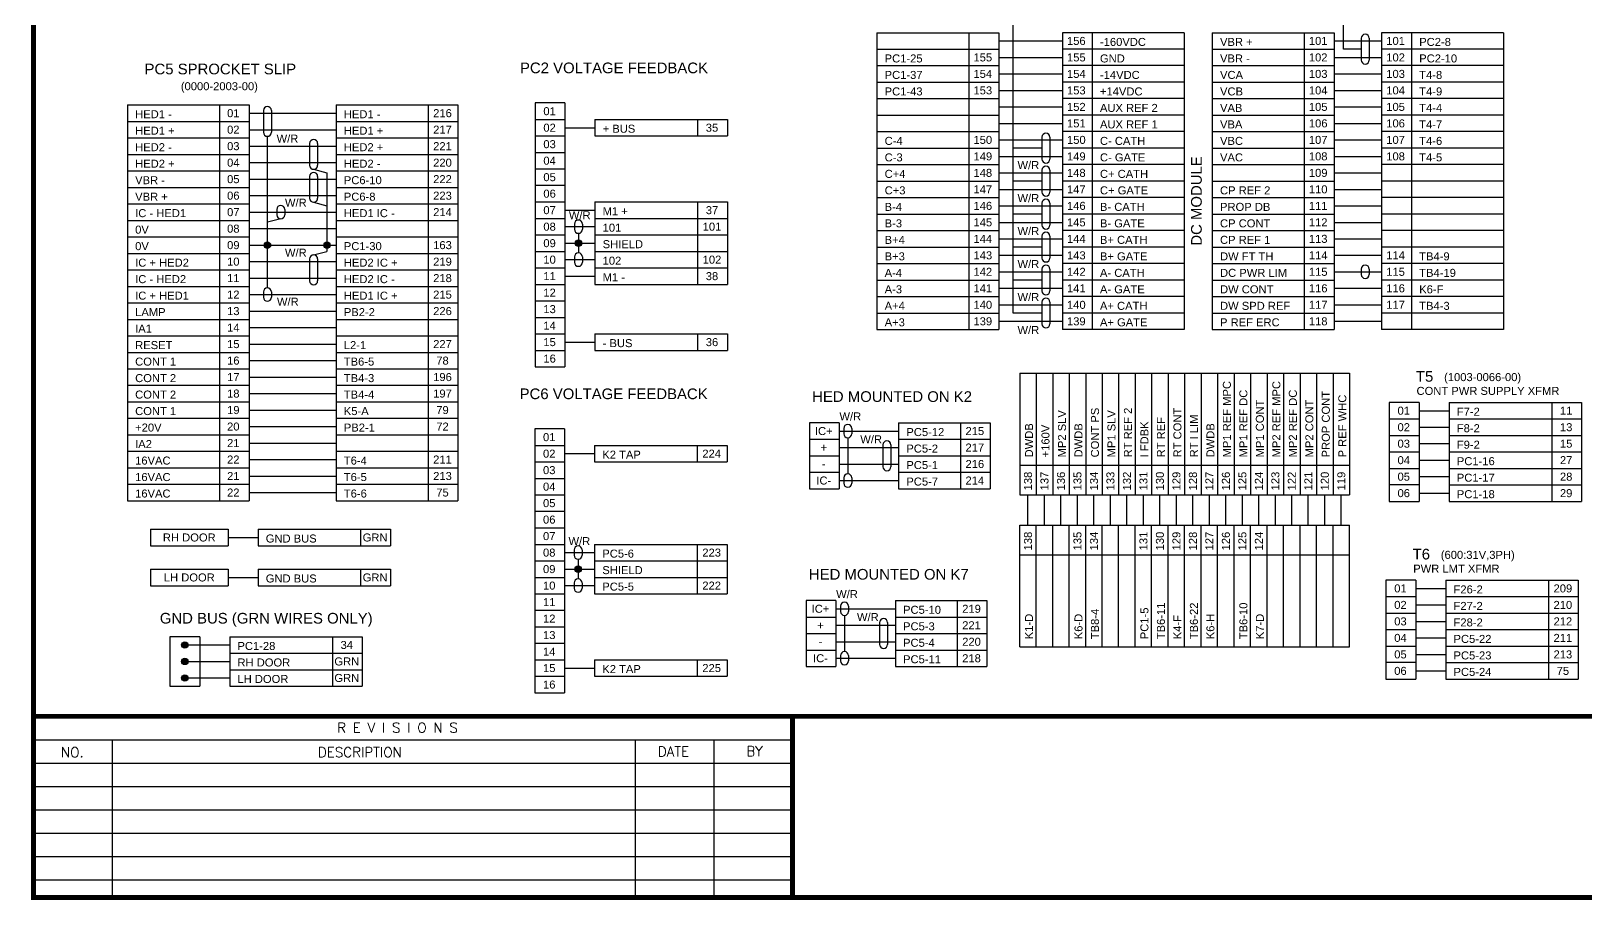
# Model space of a CAD drawing. Extents: x 1.1 to 17.8, y -2.6 to 7.8.
# Drawn here: x 1.11 to 10.22, y -2.63 to 2.46 of the extents above; entities that cross this region are included whole.
import ezdxf
from ezdxf.enums import TextEntityAlignment as Align

# ---------------------------------------------------------------- set-up
doc = ezdxf.new("R2010")
doc.units = 0
doc.header["$MEASUREMENT"] = 0
doc.layers.get('0').update_dxf_attribs({"linetype": 'CONTINUOUS'})
doc.layers.add('DRAWING', color=7, linetype='CONTINUOUS')
doc.styles.add('ROMAND', font='ROMAND.shx')
doc.styles.get("Standard").update_dxf_attribs({"font": 'ARIAL.TTF'})

# ---------------------------------------------------------------- blocks, each defined once
blk = doc.blocks.new('dot')
h = blk.add_hatch(color=256)
edge = h.paths.add_edge_path()
edge.add_arc((0, 0), 0.0249, 0, 360)
blk.add_circle((0, 0), 0.0249)

msp = doc.modelspace()

# ---------------------------------------------------------------- linework, layer by layer
at = {"color": 7}
for p, q in [((1.1246, -1.5564), (1.1246, -2.6168)), ((1.1246, -1.6933), (5.5699, -1.6933)), ((1.5856, -1.6933), (1.5856, -2.6168)), ((4.6478, -1.6933), (4.6478, -2.6168)), ((5.1088, -1.6933), (5.1088, -2.6168)), ((1.1246, -1.8302), (5.5699, -1.8302)), ((1.1246, -1.9671), (5.5699, -1.9671)), ((1.1246, -2.104), (5.5699, -2.104)), ((1.1246, -2.2409), (5.5699, -2.2409)), ((1.1246, -2.3778), (5.5699, -2.3778)), ((1.1246, -2.5147), (5.5699, -2.5147))]:
    msp.add_line(p, q, dxfattribs=at)
at = {"color": 7, "const_width": 0.0288}
msp.add_lwpolyline([(17.7569, -2.6168), (17.7569, 7.7784), (1.1246, 7.7784), (1.1246, -2.6168)], close=True, dxfattribs=at)
for points in [[(1.1246, -1.5564), (17.7569, -1.5564)], [(5.5699, -1.5564), (5.5699, -2.6168)]]:
    msp.add_lwpolyline(points, dxfattribs=at)
at = {"layer": 'DRAWING', "color": 7}
for p, q in [((8.7971, 2.3505), (8.7971, 2.6156)), ((6.8612, 0.8052), (6.8612, 2.5121)), ((6.0643, 2.4471), (6.0643, 0.7086)), ((6.0643, 2.4471), (6.7775, 2.4471)), ((6.6027, 2.4471), (6.6027, 0.7086)), ((6.7775, 2.4471), (6.7775, 0.7086)), ((6.7775, 2.3988), (7.1504, 2.3988)), ((7.1504, 2.4471), (7.1504, 0.7086)), ((7.8636, 2.4471), (7.1504, 2.4471)), ((7.3252, 2.4471), (7.3252, 0.7086)), ((7.8636, 2.4471), (7.8636, 0.7086)), ((8.0285, 2.4471), (8.7418, 2.4471)), ((8.0285, 2.4471), (8.0285, 0.7086)), ((8.5669, 2.4471), (8.5669, 0.7086)), ((8.7418, 2.4471), (8.7418, 0.7086)), ((8.7418, 2.3988), (9.0203, 2.3988)), ((8.9005, 2.4144), (8.9005, 2.2866)), ((8.9472, 2.4144), (8.9472, 2.2866)), ((9.0203, 2.4471), (9.0203, 0.7086)), ((9.7336, 2.4471), (9.0203, 2.4471)), ((9.1952, 2.4471), (9.1952, 0.7086)), ((9.7336, 2.4471), (9.7336, 0.7086)), ((6.0643, 2.3505), (6.7775, 2.3505)), ((6.7775, 2.3022), (7.1504, 2.3022)), ((7.8636, 2.3505), (7.1504, 2.3505)), ((8.0285, 2.3505), (8.7418, 2.3505)), ((8.7418, 2.3022), (9.0203, 2.3022)), ((8.9005, 2.3505), (8.7971, 2.3505)), ((9.7336, 2.3505), (9.0203, 2.3505)), ((6.0643, 2.2539), (6.7775, 2.2539)), ((6.7775, 2.2057), (7.1504, 2.2057)), ((7.8636, 2.2539), (7.1504, 2.2539)), ((8.0285, 2.2539), (8.7418, 2.2539)), ((8.7418, 2.2057), (9.0203, 2.2057)), ((9.7336, 2.2539), (9.0203, 2.2539)), ((6.0643, 2.1574), (6.7775, 2.1574)), ((6.7775, 2.1091), (7.1504, 2.1091)), ((7.8636, 2.1574), (7.1504, 2.1574)), ((8.0285, 2.1574), (8.7418, 2.1574)), ((8.7418, 2.1091), (9.0203, 2.1091)), ((9.7336, 2.1574), (9.0203, 2.1574)), ((1.6745, 2.024), (1.6745, -0.294)), ((1.6745, 2.024), (2.3877, 2.024)), ((2.2129, 2.024), (2.2129, -0.294)), ((2.3877, 2.024), (2.3877, -0.294)), ((2.8967, 2.024), (2.8967, -0.294)), ((2.8967, 2.024), (3.6099, 2.024)), ((3.4351, 2.024), (3.4351, -0.294)), ((3.6099, 2.024), (3.6099, -0.294)), ((4.0622, 2.0355), (4.0622, 0.4902)), ((4.2371, 2.0355), (4.0622, 2.0355)), ((4.2371, 2.0355), (4.2371, 0.4902)), ((6.0643, 2.0608), (6.7775, 2.0608)), ((6.7775, 2.0125), (7.1504, 2.0125)), ((7.8636, 2.0608), (7.1504, 2.0608)), ((8.0285, 2.0608), (8.7418, 2.0608)), ((8.7418, 2.0125), (9.0203, 2.0125)), ((9.7336, 2.0608), (9.0203, 2.0608)), ((1.6745, 1.9274), (2.3877, 1.9274)), ((2.3877, 1.9757), (2.8967, 1.9757)), ((2.4708, 1.9913), (2.4708, 1.8635)), ((2.5175, 1.9913), (2.5175, 1.8635)), ((2.8967, 1.9274), (3.6099, 1.9274)), ((4.0622, 1.9389), (4.2371, 1.9389)), ((4.4126, 1.9389), (5.1884, 1.9389)), ((4.4126, 1.9389), (4.4126, 1.8423)), ((5.0135, 1.9389), (5.0135, 1.8423)), ((5.1884, 1.9389), (5.1884, 1.8423)), ((6.0643, 1.9642), (6.7775, 1.9642)), ((6.7775, 1.9159), (7.1504, 1.9159)), ((7.8636, 1.9642), (7.1504, 1.9642)), ((8.0285, 1.9642), (8.7418, 1.9642)), ((8.7418, 1.9159), (9.0203, 1.9159)), ((9.7336, 1.9642), (9.0203, 1.9642)), ((1.6745, 1.8308), (2.3877, 1.8308)), ((2.3877, 1.8791), (2.8967, 1.8791)), ((2.4942, 0.9523), (2.4942, 1.8401)), ((2.8967, 1.8308), (3.6099, 1.8308)), ((4.0622, 1.8423), (4.2371, 1.8423)), ((4.2371, 1.8906), (4.4126, 1.8906)), ((4.4126, 1.8423), (5.1884, 1.8423)), ((6.0643, 1.8676), (6.7775, 1.8676)), ((7.0306, 1.835), (7.0306, 1.7071)), ((7.0773, 1.835), (7.0773, 1.7071)), ((7.8636, 1.8676), (7.1504, 1.8676)), ((8.0285, 1.8676), (8.7418, 1.8676)), ((9.7336, 1.8676), (9.0203, 1.8676)), ((1.6745, 1.7342), (2.3877, 1.7342)), ((2.3877, 1.7825), (2.8967, 1.7825)), ((2.7417, 1.7981), (2.7417, 1.6703)), ((2.7884, 1.7981), (2.7884, 1.6703)), ((2.8967, 1.7342), (3.6099, 1.7342)), ((4.0622, 1.7457), (4.2371, 1.7457)), ((6.0643, 1.771), (6.7775, 1.771)), ((6.7775, 1.8193), (7.1504, 1.8193)), ((7.0306, 1.771), (6.8612, 1.771)), ((7.8636, 1.771), (7.1504, 1.771)), ((8.0285, 1.771), (8.7418, 1.771)), ((8.7418, 1.8193), (9.0203, 1.8193)), ((9.7336, 1.771), (9.0203, 1.771)), ((2.3877, 1.6859), (2.8967, 1.6859)), ((2.7651, 1.6469), (2.8432, 1.6267)), ((4.0622, 1.6491), (4.2371, 1.6491)), ((6.0643, 1.6745), (6.7775, 1.6745)), ((6.7775, 1.7227), (7.1504, 1.7227)), ((7.0306, 1.6418), (7.0306, 1.514)), ((7.0773, 1.6418), (7.0773, 1.514)), ((7.8636, 1.6745), (7.1504, 1.6745)), ((8.0285, 1.6745), (8.7418, 1.6745)), ((8.7418, 1.7227), (9.0203, 1.7227)), ((9.7336, 1.6745), (9.0203, 1.6745)), ((1.6745, 1.6376), (2.3877, 1.6376)), ((2.3877, 1.5893), (2.8967, 1.5893)), ((2.7417, 1.605), (2.7417, 1.4771)), ((2.7884, 1.605), (2.7884, 1.4771)), ((2.8432, 1.6267), (2.8432, 1.1656)), ((2.8967, 1.6376), (3.6099, 1.6376)), ((4.2371, 1.5526), (4.0622, 1.5526)), ((6.0643, 1.5779), (6.7775, 1.5779)), ((6.7775, 1.6262), (7.1504, 1.6262)), ((7.0306, 1.5779), (6.8612, 1.5779)), ((7.8636, 1.5779), (7.1504, 1.5779)), ((8.0285, 1.5779), (8.7418, 1.5779)), ((8.7418, 1.6262), (9.0203, 1.6262)), ((9.7336, 1.5779), (9.0203, 1.5779)), ((1.6745, 1.5411), (2.3877, 1.5411)), ((2.3877, 1.4928), (2.8967, 1.4928)), ((2.8967, 1.5411), (3.6099, 1.5411)), ((6.0643, 1.4813), (6.7775, 1.4813)), ((6.7775, 1.5296), (7.1504, 1.5296)), ((7.8636, 1.4813), (7.1504, 1.4813)), ((8.0285, 1.4813), (8.7418, 1.4813)), ((8.7418, 1.5296), (9.0203, 1.5296)), ((9.7336, 1.4813), (9.0203, 1.4813)), ((1.6745, 1.4445), (2.3877, 1.4445)), ((2.3877, 1.3962), (2.8967, 1.3962)), ((2.549, 1.4118), (2.549, 1.3806)), ((2.5957, 1.4118), (2.5957, 1.3806)), ((2.7651, 1.4538), (2.8432, 1.4336)), ((2.8967, 1.4445), (3.6099, 1.4445)), ((4.0622, 1.456), (4.2371, 1.456)), ((4.2371, 1.4077), (4.4126, 1.4077)), ((4.4126, 1.456), (5.1884, 1.456)), ((4.4126, 1.456), (4.4126, 0.9731)), ((5.0135, 1.456), (5.0135, 0.9731)), ((5.1884, 1.456), (5.1884, 0.9731)), ((6.0643, 1.3847), (6.7775, 1.3847)), ((6.7775, 1.433), (7.1504, 1.433)), ((7.0306, 1.3847), (6.8612, 1.3847)), ((7.0306, 1.4486), (7.0306, 1.3208)), ((7.0773, 1.4486), (7.0773, 1.3208)), ((7.8636, 1.3847), (7.1504, 1.3847)), ((8.0285, 1.3847), (8.7418, 1.3847)), ((8.7418, 1.433), (9.0203, 1.433)), ((9.7336, 1.3847), (9.0203, 1.3847)), ((1.6745, 1.3479), (2.3877, 1.3479)), ((2.3877, 1.2996), (2.8967, 1.2996)), ((2.5723, 1.3572), (2.4942, 1.337)), ((2.8967, 1.3479), (3.6099, 1.3479)), ((4.0622, 1.3594), (4.2371, 1.3594)), ((4.2371, 1.3111), (4.4126, 1.3111)), ((4.2928, 1.3267), (4.2928, 1.2955)), ((4.3395, 1.3267), (4.3395, 1.2955)), ((4.4126, 1.3594), (5.1884, 1.3594)), ((6.0643, 1.2881), (6.7775, 1.2881)), ((6.7775, 1.3364), (7.1504, 1.3364)), ((7.8636, 1.2881), (7.1504, 1.2881)), ((8.0285, 1.2881), (8.7418, 1.2881)), ((8.7418, 1.3364), (9.0203, 1.3364)), ((9.7336, 1.2881), (9.0203, 1.2881)), ((1.6745, 1.2513), (2.3877, 1.2513)), ((2.3877, 1.203), (2.8967, 1.203)), ((2.8967, 1.2513), (3.6099, 1.2513)), ((4.0622, 1.2628), (4.2371, 1.2628)), ((4.2371, 1.2145), (4.4126, 1.2145)), ((4.3161, 1.2721), (4.3161, 1.1569)), ((4.4126, 1.2628), (5.1884, 1.2628)), ((6.0643, 1.1915), (6.7775, 1.1915)), ((6.7775, 1.2398), (7.1504, 1.2398)), ((7.0306, 1.1915), (6.8612, 1.1915)), ((7.0306, 1.2555), (7.0306, 1.1276)), ((7.0773, 1.2555), (7.0773, 1.1276)), ((7.8636, 1.1915), (7.1504, 1.1915)), ((8.0285, 1.1915), (8.7418, 1.1915)), ((8.7418, 1.2398), (9.0203, 1.2398)), ((9.7336, 1.1915), (9.0203, 1.1915)), ((1.6745, 1.1547), (2.3877, 1.1547)), ((2.3877, 1.1064), (2.8967, 1.1064)), ((2.7417, 1.1221), (2.7417, 0.9942)), ((2.7651, 1.1454), (2.8432, 1.1656)), ((2.7884, 1.1221), (2.7884, 0.9942)), ((2.8967, 1.1547), (3.6099, 1.1547)), ((4.0622, 1.1662), (4.2371, 1.1662)), ((4.2371, 1.1179), (4.4126, 1.1179)), ((4.2928, 1.1336), (4.2928, 1.1023)), ((4.3395, 1.1336), (4.3395, 1.1023)), ((4.4126, 1.1662), (5.1884, 1.1662)), ((6.0643, 1.095), (6.7775, 1.095)), ((6.7775, 1.1433), (7.1504, 1.1433)), ((7.8636, 1.095), (7.1504, 1.095)), ((8.0285, 1.095), (8.7418, 1.095)), ((8.7418, 1.1433), (9.0203, 1.1433)), ((9.7336, 1.095), (9.0203, 1.095)), ((1.6745, 1.0581), (2.3877, 1.0581)), ((2.3877, 1.0099), (2.8967, 1.0099)), ((2.8967, 1.0581), (3.6099, 1.0581)), ((4.0622, 1.0697), (4.2371, 1.0697)), ((4.2371, 1.0214), (4.4126, 1.0214)), ((4.4126, 1.0697), (5.1884, 1.0697)), ((6.7775, 1.0467), (7.1504, 1.0467)), ((7.0306, 1.0623), (7.0306, 0.9345)), ((7.0773, 1.0623), (7.0773, 0.9345)), ((8.7418, 1.0467), (9.0203, 1.0467)), ((8.9005, 1.0623), (8.9005, 1.031)), ((8.9472, 1.0623), (8.9472, 1.031)), ((1.6745, 0.9616), (2.3877, 0.9616)), ((2.3877, 0.9133), (2.8967, 0.9133)), ((2.4708, 0.9289), (2.4708, 0.8976)), ((2.5175, 0.9289), (2.5175, 0.8976)), ((2.8967, 0.9616), (3.6099, 0.9616)), ((4.0622, 0.9731), (4.2371, 0.9731)), ((4.4126, 0.9731), (5.1884, 0.9731)), ((6.0643, 0.9984), (6.7775, 0.9984)), ((6.7775, 0.9501), (7.1504, 0.9501)), ((7.0306, 0.9984), (6.8612, 0.9984)), ((7.8636, 0.9984), (7.1504, 0.9984)), ((8.0285, 0.9984), (8.7418, 0.9984)), ((8.7418, 0.9501), (9.0203, 0.9501)), ((9.7336, 0.9984), (9.0203, 0.9984)), ((1.6745, 0.865), (2.3877, 0.865)), ((2.8967, 0.865), (3.6099, 0.865)), ((4.0622, 0.8765), (4.2371, 0.8765)), ((6.0643, 0.9018), (6.7775, 0.9018)), ((6.7775, 0.8535), (7.1504, 0.8535)), ((7.0306, 0.8691), (7.0306, 0.7413)), ((7.0773, 0.8691), (7.0773, 0.7413)), ((7.8636, 0.9018), (7.1504, 0.9018)), ((8.0285, 0.9018), (8.7418, 0.9018)), ((8.7418, 0.8535), (9.0203, 0.8535)), ((9.7336, 0.9018), (9.0203, 0.9018)), ((1.6745, 0.7684), (2.3877, 0.7684)), ((2.3877, 0.8167), (2.8967, 0.8167)), ((2.8967, 0.7684), (3.6099, 0.7684)), ((4.0622, 0.7799), (4.2371, 0.7799)), ((6.0643, 0.8052), (6.7775, 0.8052)), ((6.7775, 0.7569), (7.1504, 0.7569)), ((7.0306, 0.8052), (6.8612, 0.8052)), ((7.8636, 0.8052), (7.1504, 0.8052)), ((8.0285, 0.8052), (8.7418, 0.8052)), ((8.7418, 0.7569), (9.0203, 0.7569)), ((9.7336, 0.8052), (9.0203, 0.8052)), ((1.6745, 0.6718), (2.3877, 0.6718)), ((2.3877, 0.7201), (2.8967, 0.7201)), ((2.8967, 0.6718), (3.6099, 0.6718)), ((4.0622, 0.6833), (4.2371, 0.6833)), ((4.4126, 0.6833), (5.1884, 0.6833)), ((4.4126, 0.6833), (4.4126, 0.5867)), ((5.0135, 0.6833), (5.0135, 0.5867)), ((5.1884, 0.6833), (5.1884, 0.5867)), ((6.0643, 0.7086), (6.7775, 0.7086)), ((7.8636, 0.7086), (7.1504, 0.7086)), ((8.0285, 0.7086), (8.7418, 0.7086)), ((9.7336, 0.7086), (9.0203, 0.7086)), ((1.6745, 0.5752), (2.3877, 0.5752)), ((2.3877, 0.6235), (2.8967, 0.6235)), ((2.8967, 0.5752), (3.6099, 0.5752)), ((4.0622, 0.5867), (4.2371, 0.5867)), ((4.2371, 0.635), (4.4126, 0.635)), ((4.4126, 0.5867), (5.1884, 0.5867)), ((1.6745, 0.4787), (2.3877, 0.4787)), ((2.3877, 0.5269), (2.8967, 0.5269)), ((2.8967, 0.4787), (3.6099, 0.4787)), ((4.0622, 0.4902), (4.2371, 0.4902)), ((1.6745, 0.3821), (2.3877, 0.3821)), ((2.3877, 0.4304), (2.8967, 0.4304)), ((2.8967, 0.3821), (3.6099, 0.3821)), ((6.9005, 0.4531), (8.8322, 0.4531)), ((6.9005, 0.4531), (6.9005, -0.2601)), ((6.9971, 0.4531), (6.9971, -0.2601)), ((7.0937, 0.4531), (7.0937, -0.2601)), ((7.1903, 0.4531), (7.1903, -0.2601)), ((7.2869, 0.4531), (7.2869, -0.2601)), ((7.3835, 0.4531), (7.3835, -0.2601)), ((7.48, 0.4531), (7.48, -0.2601)), ((7.5766, 0.4531), (7.5766, -0.2601)), ((7.6732, 0.4531), (7.6732, -0.2601)), ((7.7698, 0.4531), (7.7698, -0.2601)), ((7.8664, 0.4531), (7.8664, -0.2601)), ((7.9629, 0.4531), (7.9629, -0.2601)), ((8.0595, 0.4531), (8.0595, -0.2601)), ((8.1561, 0.4531), (8.1561, -0.2601)), ((8.2527, 0.4531), (8.2527, -0.2601)), ((8.3493, 0.4531), (8.3493, -0.2601)), ((8.4458, 0.4531), (8.4458, -0.2601)), ((8.5424, 0.4531), (8.5424, -0.2601)), ((8.639, 0.4531), (8.639, -0.2601)), ((8.7356, 0.4531), (8.7356, -0.2601)), ((8.8322, 0.4531), (8.8322, -0.2601)), ((1.6745, 0.2855), (2.3877, 0.2855)), ((2.3877, 0.3338), (2.8967, 0.3338)), ((2.8967, 0.2855), (3.6099, 0.2855)), ((9.065, 0.2818), (9.065, -0.2977)), ((9.2399, 0.2818), (9.065, 0.2818)), ((9.2399, 0.2818), (9.2399, -0.2977)), ((9.4154, 0.2818), (9.4154, -0.2977)), ((9.4154, 0.2818), (10.1912, 0.2818)), ((10.0163, 0.2818), (10.0163, -0.2977)), ((10.1912, 0.2818), (10.1912, -0.2977)), ((1.6745, 0.1889), (2.3877, 0.1889)), ((2.3877, 0.2372), (2.8967, 0.2372)), ((2.8967, 0.1889), (3.6099, 0.1889)), ((9.065, 0.1852), (9.2399, 0.1852)), ((9.2399, 0.2335), (9.4154, 0.2335)), ((9.4154, 0.1852), (10.1912, 0.1852)), ((1.6745, 0.0923), (2.3877, 0.0923)), ((2.3877, 0.1406), (2.8967, 0.1406)), ((2.8967, 0.0923), (3.6099, 0.0923)), ((4.0602, 0.1269), (4.0602, -1.4184)), ((4.235, 0.1269), (4.0602, 0.1269)), ((4.235, 0.1269), (4.235, -1.4184)), ((5.8432, 0.1626), (5.6684, 0.1626)), ((5.6684, 0.1626), (5.6684, -0.2237)), ((5.8432, 0.1626), (5.8432, -0.2237)), ((5.8432, 0.1143), (6.1914, 0.1143)), ((5.8701, 0.1299), (5.8701, 0.0987)), ((5.9169, 0.1299), (5.9169, 0.0987)), ((6.1914, 0.1626), (6.1914, -0.2237)), ((6.1914, 0.1626), (6.7277, 0.1626)), ((6.5529, 0.1626), (6.5529, -0.2237)), ((6.7277, 0.1626), (6.7277, -0.2237)), ((9.2399, 0.1369), (9.4154, 0.1369)), ((2.3877, 0.044), (2.8967, 0.044)), ((4.0602, 0.0303), (4.235, 0.0303)), ((4.4106, 0.0303), (5.1864, 0.0303)), ((4.4106, 0.0303), (4.4106, -0.0663)), ((5.0115, 0.0303), (5.0115, -0.0663)), ((5.1864, 0.0303), (5.1864, -0.0663)), ((5.6684, 0.066), (5.8432, 0.066)), ((5.8432, 0.0177), (6.1914, 0.0177)), ((5.8935, 0.0753), (5.8935, -0.1364)), ((6.099, 0.0334), (6.099, -0.0945)), ((6.1457, 0.0334), (6.1457, -0.0945)), ((6.1914, 0.066), (6.7277, 0.066)), ((9.065, 0.0887), (9.2399, 0.0887)), ((9.2399, 0.0404), (9.4154, 0.0404)), ((9.4154, 0.0887), (10.1912, 0.0887)), ((1.6745, -0.0043), (2.3877, -0.0043)), ((2.3877, -0.0525), (2.8967, -0.0525)), ((2.8967, -0.0043), (3.6099, -0.0043)), ((4.0602, -0.0663), (4.235, -0.0663)), ((4.235, -0.018), (4.4106, -0.018)), ((4.4106, -0.0663), (5.1864, -0.0663)), ((5.6684, -0.0306), (5.8432, -0.0306)), ((5.8432, -0.0788), (6.1914, -0.0788)), ((6.1914, -0.0306), (6.7277, -0.0306)), ((6.9005, -0.0853), (8.8322, -0.0853)), ((9.065, -0.0079), (9.2399, -0.0079)), ((9.2399, -0.0562), (9.4154, -0.0562)), ((9.4154, -0.0079), (10.1912, -0.0079)), ((1.6745, -0.1008), (2.3877, -0.1008)), ((2.3877, -0.1491), (2.8967, -0.1491)), ((2.8967, -0.1008), (3.6099, -0.1008)), ((4.0602, -0.1629), (4.235, -0.1629)), ((5.6684, -0.1271), (5.8432, -0.1271)), ((5.8432, -0.1754), (6.1914, -0.1754)), ((5.8701, -0.1598), (5.8701, -0.1911)), ((5.9169, -0.1598), (5.9169, -0.1911)), ((6.1914, -0.1271), (6.7277, -0.1271)), ((9.065, -0.1045), (9.2399, -0.1045)), ((9.2399, -0.1528), (9.4154, -0.1528)), ((9.4154, -0.1045), (10.1912, -0.1045)), ((1.6745, -0.1974), (2.3877, -0.1974)), ((2.3877, -0.2457), (2.8967, -0.2457)), ((2.8967, -0.1974), (3.6099, -0.1974)), ((4.0602, -0.2595), (4.235, -0.2595)), ((5.6684, -0.2237), (5.8432, -0.2237)), ((6.1914, -0.2237), (6.7277, -0.2237)), ((6.9005, -0.2601), (8.8322, -0.2601)), ((6.9488, -0.4367), (6.9488, -0.2601)), ((7.0454, -0.4367), (7.0454, -0.2601)), ((7.142, -0.4367), (7.142, -0.2601)), ((7.2386, -0.4367), (7.2386, -0.2601)), ((7.3352, -0.4367), (7.3352, -0.2601)), ((7.4317, -0.4367), (7.4317, -0.2601)), ((7.5283, -0.4367), (7.5283, -0.2601)), ((7.6249, -0.4367), (7.6249, -0.2601)), ((7.7215, -0.4367), (7.7215, -0.2601)), ((7.8181, -0.4367), (7.8181, -0.2601)), ((7.9147, -0.4367), (7.9147, -0.2601)), ((8.0112, -0.4367), (8.0112, -0.2601)), ((8.1078, -0.4367), (8.1078, -0.2601)), ((8.2044, -0.4367), (8.2044, -0.2601)), ((8.301, -0.4367), (8.301, -0.2601)), ((8.3976, -0.4367), (8.3976, -0.2601)), ((8.4941, -0.4367), (8.4941, -0.2601)), ((8.5907, -0.4367), (8.5907, -0.2601)), ((8.6873, -0.4367), (8.6873, -0.2601)), ((8.7839, -0.4367), (8.7839, -0.2601)), ((9.2399, -0.2011), (9.065, -0.2011)), ((9.2399, -0.2494), (9.4154, -0.2494)), ((9.4154, -0.2011), (10.1912, -0.2011)), ((1.6745, -0.294), (2.3877, -0.294)), ((2.8967, -0.294), (3.6099, -0.294)), ((4.235, -0.356), (4.0602, -0.356)), ((9.065, -0.2977), (9.2399, -0.2977)), ((9.4154, -0.2977), (10.1912, -0.2977)), ((4.0602, -0.4526), (4.235, -0.4526)), ((6.9005, -1.15), (6.9005, -0.4367)), ((6.9005, -0.4367), (8.8322, -0.4367)), ((6.9971, -1.15), (6.9971, -0.4367)), ((7.0937, -1.15), (7.0937, -0.4367)), ((7.1903, -1.15), (7.1903, -0.4367)), ((7.2869, -1.15), (7.2869, -0.4367)), ((7.3835, -1.15), (7.3835, -0.4367)), ((7.48, -1.15), (7.48, -0.4367)), ((7.5766, -1.15), (7.5766, -0.4367)), ((7.6732, -1.15), (7.6732, -0.4367)), ((7.7698, -1.15), (7.7698, -0.4367)), ((7.8664, -1.15), (7.8664, -0.4367)), ((7.9629, -1.15), (7.9629, -0.4367)), ((8.0595, -1.15), (8.0595, -0.4367)), ((8.1561, -1.15), (8.1561, -0.4367)), ((8.2527, -1.15), (8.2527, -0.4367)), ((8.3493, -1.15), (8.3493, -0.4367)), ((8.4458, -1.15), (8.4458, -0.4367)), ((8.5424, -1.15), (8.5424, -0.4367)), ((8.639, -1.15), (8.639, -0.4367)), ((8.7356, -1.15), (8.7356, -0.4367)), ((8.8322, -1.15), (8.8322, -0.4367)), ((1.8096, -0.4607), (2.2638, -0.4607)), ((1.8096, -0.4607), (1.8096, -0.5573)), ((2.2638, -0.4607), (2.2638, -0.5573)), ((2.2638, -0.509), (2.4393, -0.509)), ((2.4393, -0.4607), (3.2151, -0.4607)), ((2.4393, -0.4607), (2.4393, -0.5573)), ((3.0402, -0.4607), (3.0402, -0.5573)), ((3.2151, -0.4607), (3.2151, -0.5573)), ((1.8096, -0.5573), (2.2638, -0.5573)), ((2.4393, -0.5573), (3.2151, -0.5573)), ((4.0602, -0.5492), (4.235, -0.5492)), ((4.235, -0.5975), (4.4106, -0.5975)), ((4.2908, -0.5819), (4.2908, -0.6131)), ((4.3141, -0.6365), (4.3141, -0.7517)), ((4.3375, -0.5819), (4.3375, -0.6131)), ((4.4106, -0.5492), (5.1864, -0.5492)), ((4.4106, -0.5492), (4.4106, -0.839)), ((5.0115, -0.5492), (5.0115, -0.839)), ((5.1864, -0.5492), (5.1864, -0.839)), ((6.9005, -0.6115), (8.8322, -0.6115)), ((1.8096, -0.6947), (1.8096, -0.7913)), ((1.8096, -0.6947), (2.2638, -0.6947)), ((2.2638, -0.6947), (2.2638, -0.7913)), ((2.4393, -0.6947), (2.4393, -0.7913)), ((2.4393, -0.6947), (3.2151, -0.6947)), ((3.0402, -0.6947), (3.0402, -0.7913)), ((3.2151, -0.6947), (3.2151, -0.7913)), ((4.0602, -0.6458), (4.235, -0.6458)), ((4.235, -0.6941), (4.4106, -0.6941)), ((4.4106, -0.6458), (5.1864, -0.6458)), ((1.8096, -0.7913), (2.2638, -0.7913)), ((2.2638, -0.743), (2.4393, -0.743)), ((2.4393, -0.7913), (3.2151, -0.7913)), ((4.0602, -0.7424), (4.235, -0.7424)), ((4.235, -0.7907), (4.4106, -0.7907)), ((4.2908, -0.775), (4.2908, -0.8063)), ((4.3375, -0.775), (4.3375, -0.8063)), ((4.4106, -0.7424), (5.1864, -0.7424)), ((9.0457, -0.7589), (9.0457, -1.3384)), ((9.2206, -0.7589), (9.0457, -0.7589)), ((9.2206, -0.7589), (9.2206, -1.3384)), ((9.2206, -0.8072), (9.3961, -0.8072)), ((9.3961, -0.7589), (9.3961, -1.3384)), ((9.3961, -0.7589), (10.1719, -0.7589)), ((9.997, -0.7589), (9.997, -1.3384)), ((10.1719, -0.7589), (10.1719, -1.3384)), ((4.0602, -0.839), (4.235, -0.839)), ((4.4106, -0.839), (5.1864, -0.839)), ((5.6491, -0.8782), (5.6491, -1.2645)), ((5.8239, -0.8782), (5.6491, -0.8782)), ((5.8239, -0.8782), (5.8239, -1.2645)), ((6.1721, -0.8782), (6.7084, -0.8782)), ((6.1721, -0.8782), (6.1721, -1.2645)), ((6.5336, -0.8782), (6.5336, -1.2645)), ((6.7084, -0.8782), (6.7084, -1.2645)), ((9.0457, -0.8555), (9.2206, -0.8555)), ((9.2206, -0.9038), (9.3961, -0.9038)), ((9.3961, -0.8555), (10.1719, -0.8555)), ((4.0602, -0.9355), (4.235, -0.9355)), ((5.6491, -0.9747), (5.8239, -0.9747)), ((5.8239, -0.9264), (6.1721, -0.9264)), ((5.8508, -0.9108), (5.8508, -0.9421)), ((5.8742, -0.9654), (5.8742, -1.1772)), ((5.8976, -0.9108), (5.8976, -0.9421)), ((6.1721, -0.9747), (6.7084, -0.9747)), ((9.0457, -0.9521), (9.2206, -0.9521)), ((9.2206, -1.0004), (9.3961, -1.0004)), ((9.3961, -0.9521), (10.1719, -0.9521)), ((2.0981, -1.09), (1.9233, -1.09)), ((1.9233, -1.09), (1.9233, -1.3798)), ((2.0981, -1.09), (2.0981, -1.3798)), ((2.2737, -1.09), (2.2737, -1.3798)), ((2.2737, -1.09), (3.0494, -1.09)), ((2.8746, -1.09), (2.8746, -1.3798)), ((3.0494, -1.09), (3.0494, -1.3798)), ((4.0602, -1.0321), (4.235, -1.0321)), ((5.6491, -1.0713), (5.8239, -1.0713)), ((5.8239, -1.023), (6.1721, -1.023)), ((6.0797, -1.0074), (6.0797, -1.1352)), ((6.1264, -1.0074), (6.1264, -1.1352)), ((6.1721, -1.0713), (6.7084, -1.0713)), ((9.0457, -1.0487), (9.2206, -1.0487)), ((9.3961, -1.0487), (10.1719, -1.0487)), ((2.0107, -1.1383), (2.2737, -1.1383)), ((4.0602, -1.1287), (4.235, -1.1287)), ((5.6491, -1.1679), (5.8239, -1.1679)), ((5.8239, -1.1196), (6.1721, -1.1196)), ((6.1721, -1.1679), (6.7084, -1.1679)), ((6.9005, -1.15), (8.8322, -1.15)), ((9.0457, -1.1453), (9.2206, -1.1453)), ((9.2206, -1.097), (9.3961, -1.097)), ((9.3961, -1.1453), (10.1719, -1.1453)), ((2.0107, -1.2349), (2.2737, -1.2349)), ((2.2737, -1.1866), (3.0494, -1.1866)), ((4.0602, -1.2253), (4.235, -1.2253)), ((4.235, -1.2736), (4.4106, -1.2736)), ((4.4106, -1.2253), (5.1864, -1.2253)), ((4.4106, -1.2253), (4.4106, -1.3219)), ((5.0115, -1.2253), (5.0115, -1.3219)), ((5.1864, -1.2253), (5.1864, -1.3219)), ((5.6491, -1.2645), (5.8239, -1.2645)), ((5.8239, -1.2162), (6.1721, -1.2162)), ((5.8508, -1.2006), (5.8508, -1.2318)), ((5.8976, -1.2006), (5.8976, -1.2318)), ((6.1721, -1.2645), (6.7084, -1.2645)), ((9.2206, -1.2419), (9.0457, -1.2419)), ((9.2206, -1.1936), (9.3961, -1.1936)), ((9.3961, -1.2419), (10.1719, -1.2419)), ((2.0107, -1.3315), (2.2737, -1.3315)), ((2.2737, -1.2832), (3.0494, -1.2832)), ((4.0602, -1.3219), (4.235, -1.3219)), ((4.4106, -1.3219), (5.1864, -1.3219)), ((9.0457, -1.3384), (9.2206, -1.3384)), ((9.2206, -1.2901), (9.3961, -1.2901)), ((9.3961, -1.3384), (10.1719, -1.3384)), ((1.9233, -1.3798), (2.0981, -1.3798)), ((2.2737, -1.3798), (3.0494, -1.3798)), ((4.0602, -1.4184), (4.235, -1.4184))]:
    msp.add_line(p, q, dxfattribs=at)
for centre, start, end in [((8.9239, 2.4144), 0, 180), ((8.9239, 2.2866), 180, 0), ((2.4942, 1.9913), 0, 180), ((2.4942, 1.8635), 180, 0), ((2.7651, 1.7981), 0, 180), ((7.0539, 1.835), 0, 180), ((2.7651, 1.6703), 180, 0), ((7.0539, 1.7071), 180, 0), ((7.0539, 1.6418), 0, 180), ((2.7651, 1.605), 0, 180), ((2.7651, 1.4771), 180, 0), ((7.0539, 1.514), 180, 0), ((7.0539, 1.4486), 0, 180), ((2.5723, 1.4118), 0, 180), ((2.5723, 1.3806), 180, 0), ((4.3161, 1.3267), 0, 180), ((4.3161, 1.2955), 180, 0), ((7.0539, 1.3208), 180, 0), ((7.0539, 1.2555), 0, 180), ((2.7651, 1.1221), 0, 180), ((4.3161, 1.1336), 0, 180), ((4.3161, 1.1023), 180, 0), ((7.0539, 1.1276), 180, 0), ((7.0539, 1.0623), 0, 180), ((8.9239, 1.0623), 0, 180), ((8.9239, 1.031), 180, 0), ((2.4942, 0.9289), 0, 180), ((2.7651, 0.9942), 180, 0), ((7.0539, 0.9345), 180, 0), ((2.4942, 0.8976), 180, 0), ((7.0539, 0.8691), 0, 180), ((7.0539, 0.7413), 180, 0), ((5.8935, 0.1299), 0, 180), ((5.8935, 0.0987), 180, 0), ((6.1224, 0.0334), 0, 180), ((5.8935, -0.1598), 0, 180), ((6.1224, -0.0945), 180, 0), ((5.8935, -0.1911), 180, 0), ((4.3141, -0.5819), 0, 180), ((4.3141, -0.6131), 180, 0), ((4.3141, -0.775), 0, 180), ((4.3141, -0.8063), 180, 0), ((5.8742, -0.9108), 0, 180), ((5.8742, -0.9421), 180, 0), ((6.1031, -1.0074), 0, 180), ((5.8742, -1.2006), 0, 180), ((6.1031, -1.1352), 180, 0), ((5.8742, -1.2318), 180, 0)]:
    msp.add_arc(centre, 0.0234, start, end, dxfattribs=at)

# ---------------------------------------------------------------- block references
at = {"layer": 'DRAWING', "color": 7, "xscale": 0.75, "yscale": 0.75, "zscale": 0.75}
for p in [(2.4942, 1.203), (2.8432, 1.203), (4.3161, 1.2145), (4.3141, -0.6941), (2.0107, -1.1383), (2.0107, -1.2349), (2.0107, -1.3315)]:
    msp.add_blockref('dot', p, dxfattribs=at)

# ---------------------------------------------------------------- texts
at = {"color": 7, "style": 'ROMAND'}
for s, height, p in [('R E V I S I O N S', 0.057631, (2.903, -1.6514)), ('NO.', 0.05763, (1.2849, -1.7954)), ('DESCRIPTION', 0.057631, (2.7904, -1.7952)), ('DATE', 0.05763, (4.7813, -1.7913)), ('BY', 0.05763, (5.2992, -1.7894))]:
    msp.add_text(s, height=height, dxfattribs=at).set_placement(p)
at = {"layer": 'DRAWING', "color": 7}
for s, height, p in [('156', 0.04688, (7.232, 2.3988)), ('101', 0.04688, (8.6485, 2.3988)), ('101', 0.04688, (9.1019, 2.3988)), ('155', 0.04688, (6.6843, 2.3022)), ('155', 0.04688, (7.232, 2.3022)), ('102', 0.04688, (8.6485, 2.3022)), ('102', 0.04688, (9.1019, 2.3022)), ('154', 0.04688, (6.6843, 2.2057)), ('154', 0.04688, (7.232, 2.2057)), ('103', 0.04688, (8.6485, 2.2057)), ('103', 0.04688, (9.1019, 2.2057)), ('153', 0.04688, (6.6843, 2.1091)), ('153', 0.04688, (7.232, 2.1091)), ('104', 0.04688, (8.6485, 2.1091)), ('104', 0.04688, (9.1019, 2.1091)), ('01', 0.04688, (4.1469, 1.9872)), ('152', 0.04688, (7.232, 2.0125)), ('105', 0.04688, (8.6485, 2.0125)), ('105', 0.04688, (9.1019, 2.0125)), ('01', 0.04688, (2.2945, 1.9757)), ('216', 0.04688, (3.5197, 1.9757)), ('02', 0.04688, (4.1469, 1.8906)), ('35', 0.04688, (5.0982, 1.8906)), ('151', 0.04688, (7.232, 1.9159)), ('106', 0.04688, (8.6485, 1.9159)), ('106', 0.04688, (9.1019, 1.9159)), ('02', 0.04688, (2.2945, 1.8791)), ('217', 0.04688, (3.5197, 1.8791)), ('150', 0.04688, (6.6843, 1.8193)), ('150', 0.04688, (7.232, 1.8193)), ('107', 0.04688, (8.6485, 1.8193)), ('107', 0.04688, (9.1019, 1.8193)), ('03', 0.04688, (2.2945, 1.7825)), ('221', 0.04688, (3.5197, 1.7825)), ('03', 0.04688, (4.1469, 1.794)), ('149', 0.04688, (6.6843, 1.7227)), ('149', 0.04688, (7.232, 1.7227)), ('108', 0.04688, (8.6485, 1.7227)), ('108', 0.04688, (9.1019, 1.7227)), ('04', 0.04688, (2.2945, 1.6859)), ('220', 0.04688, (3.5197, 1.6859)), ('04', 0.04688, (4.1469, 1.6974)), ('148', 0.04688, (6.6843, 1.6262)), ('148', 0.04688, (7.232, 1.6262)), ('109', 0.04688, (8.6485, 1.6262)), ('05', 0.04688, (2.2945, 1.5893)), ('222', 0.04688, (3.5197, 1.5893)), ('05', 0.04688, (4.1469, 1.6009)), ('147', 0.04688, (6.6843, 1.5296)), ('147', 0.04688, (7.232, 1.5296)), ('110', 0.04688, (8.6485, 1.5296)), ('06', 0.04688, (2.2945, 1.4928)), ('223', 0.04688, (3.5197, 1.4928)), ('06', 0.04688, (4.1469, 1.5043)), ('146', 0.04688, (6.6843, 1.433)), ('146', 0.04688, (7.232, 1.433)), ('07', 0.04688, (2.2945, 1.3962)), ('214', 0.04688, (3.5197, 1.3962)), ('07', 0.04688, (4.1469, 1.4077)), ('37', 0.04688, (5.0982, 1.4077)), ('111', 0.04688, (8.6485, 1.433)), ('08', 0.04688, (2.2945, 1.2996)), ('08', 0.04688, (4.1469, 1.3111)), ('101', 0.04688, (5.0982, 1.3111)), ('145', 0.04688, (6.6843, 1.3364)), ('145', 0.04688, (7.232, 1.3364)), ('112', 0.04688, (8.6485, 1.3364)), ('09', 0.04688, (2.2945, 1.203)), ('163', 0.04688, (3.5197, 1.203)), ('09', 0.04688, (4.1469, 1.2145)), ('144', 0.04688, (6.6843, 1.2398)), ('144', 0.04688, (7.232, 1.2398)), ('113', 0.04688, (8.6485, 1.2398)), ('10', 0.04688, (2.2945, 1.1064)), ('219', 0.04688, (3.5197, 1.1064)), ('10', 0.04688, (4.1469, 1.1179)), ('102', 0.04688, (5.0982, 1.1179)), ('143', 0.04688, (6.6843, 1.1433)), ('143', 0.04688, (7.232, 1.1433)), ('114', 0.04688, (8.6485, 1.1433)), ('114', 0.04688, (9.1019, 1.1433)), ('11', 0.04688, (2.2945, 1.0099)), ('218', 0.04688, (3.5197, 1.0099)), ('11', 0.04688, (4.1469, 1.0214)), ('38', 0.04688, (5.0982, 1.0214)), ('142', 0.04688, (6.6843, 1.0467)), ('142', 0.04688, (7.232, 1.0467)), ('115', 0.04688, (8.6485, 1.0467)), ('115', 0.04688, (9.1019, 1.0467)), ('12', 0.04688, (2.2945, 0.9133)), ('215', 0.04688, (3.5197, 0.9133)), ('12', 0.04688, (4.1469, 0.9248)), ('141', 0.04688, (6.6843, 0.9501)), ('141', 0.04688, (7.232, 0.9501)), ('116', 0.04688, (8.6485, 0.9501)), ('116', 0.04688, (9.1019, 0.9501)), ('13', 0.04688, (2.2945, 0.8167)), ('226', 0.04688, (3.5197, 0.8167)), ('13', 0.04688, (4.1469, 0.8282)), ('140', 0.04688, (6.6843, 0.8535)), ('140', 0.04688, (7.232, 0.8535)), ('117', 0.04688, (8.6485, 0.8535)), ('117', 0.04688, (9.1019, 0.8535)), ('14', 0.04688, (2.2945, 0.7201)), ('14', 0.04688, (4.1469, 0.7316)), ('139', 0.04688, (6.6843, 0.7569)), ('139', 0.04688, (7.232, 0.7569)), ('118', 0.04688, (8.6485, 0.7569)), ('15', 0.04688, (2.2945, 0.6235)), ('227', 0.04688, (3.5197, 0.6235)), ('15', 0.04688, (4.1469, 0.635)), ('36', 0.04688, (5.0982, 0.635)), ('16', 0.04688, (2.2945, 0.5269)), ('78', 0.04688, (3.5197, 0.5269)), ('16', 0.04688, (4.1469, 0.5385)), ('17', 0.04688, (2.2945, 0.4304)), ('196', 0.04688, (3.5197, 0.4304)), ('18', 0.04688, (2.2945, 0.3338)), ('197', 0.04688, (3.5197, 0.3338)), ('19', 0.04688, (2.2945, 0.2372)), ('79', 0.04688, (3.5197, 0.2372)), ('01', 0.04688, (9.1497, 0.2335)), ('11', 0.04688, (10.101, 0.2335)), ('20', 0.04688, (2.2945, 0.1406)), ('72', 0.04688, (3.5197, 0.1406)), ('01', 0.04688, (4.1449, 0.0786)), ('IC+', 0.04688, (5.753, 0.1143)), ('215', 0.04688, (6.6375, 0.1143)), ('02', 0.04688, (9.1497, 0.1369)), ('13', 0.04688, (10.101, 0.1369)), ('21', 0.04688, (2.2945, 0.044)), ('02', 0.04688, (4.1449, -0.018)), ('224', 0.04688, (5.0962, -0.018)), ('+', 0.0469, (5.753, 0.0177)), ('217', 0.04688, (6.6375, 0.0177)), ('03', 0.04688, (9.1497, 0.0404)), ('15', 0.04688, (10.101, 0.0404)), ('22', 0.04688, (2.2945, -0.0525)), ('211', 0.04688, (3.5197, -0.0525)), ('03', 0.04688, (4.1449, -0.1146)), ('-', 0.0469, (5.753, -0.0788)), ('216', 0.04688, (6.6375, -0.0788)), ('04', 0.04688, (9.1497, -0.0562)), ('27', 0.04688, (10.101, -0.0562)), ('21', 0.04688, (2.2945, -0.1491)), ('213', 0.04688, (3.5197, -0.1491)), ('IC-', 0.04688, (5.753, -0.1754)), ('214', 0.04688, (6.6375, -0.1754)), ('05', 0.04688, (9.1497, -0.1528)), ('28', 0.04688, (10.101, -0.1528)), ('22', 0.04688, (2.2945, -0.2457)), ('75', 0.04688, (3.5197, -0.2457)), ('04', 0.04688, (4.1449, -0.2112)), ('06', 0.04688, (9.1497, -0.2494)), ('29', 0.04688, (10.101, -0.2494)), ('05', 0.04688, (4.1449, -0.3078)), ('06', 0.04688, (4.1449, -0.4043)), ('RH DOOR', 0.04688, (2.0367, -0.509)), ('GRN', 0.04688, (3.1249, -0.509)), ('07', 0.04688, (4.1449, -0.5009)), ('08', 0.04688, (4.1449, -0.5975)), ('223', 0.04688, (5.0962, -0.5975)), ('LH DOOR', 0.04688, (2.0367, -0.743)), ('GRN', 0.04688, (3.1249, -0.743)), ('09', 0.04688, (4.1449, -0.6941)), ('10', 0.04688, (4.1449, -0.7907)), ('222', 0.04688, (5.0962, -0.7907)), ('01', 0.04688, (9.1304, -0.8072)), ('209', 0.04688, (10.0817, -0.8072)), ('11', 0.04688, (4.1449, -0.8872)), ('IC+', 0.04688, (5.7337, -0.9264)), ('219', 0.04688, (6.6182, -0.9264)), ('02', 0.04688, (9.1304, -0.9038)), ('210', 0.04688, (10.0817, -0.9038)), ('12', 0.04688, (4.1449, -0.9838)), ('221', 0.04688, (6.6182, -1.023)), ('03', 0.04688, (9.1304, -1.0004)), ('212', 0.04688, (10.0817, -1.0004)), ('13', 0.04688, (4.1449, -1.0804)), ('+', 0.0469, (5.7337, -1.023)), ('04', 0.04688, (9.1304, -1.097)), ('211', 0.04688, (10.0817, -1.097)), ('34', 0.04688, (2.9592, -1.1383)), ('14', 0.04688, (4.1449, -1.177)), ('-', 0.0469, (5.7337, -1.1196)), ('220', 0.04688, (6.6182, -1.1196)), ('05', 0.04688, (9.1304, -1.1936)), ('213', 0.04688, (10.0817, -1.1936)), ('GRN', 0.04688, (2.9592, -1.2349)), ('15', 0.04688, (4.1449, -1.2736)), ('225', 0.04688, (5.0962, -1.2736)), ('IC-', 0.04688, (5.7337, -1.2162)), ('218', 0.04688, (6.6182, -1.2162)), ('06', 0.04688, (9.1304, -1.2901)), ('75', 0.04688, (10.0817, -1.2901)), ('GRN', 0.04688, (2.9592, -1.3315)), ('16', 0.04688, (4.1449, -1.3702))]:
    msp.add_text(s, height=height, dxfattribs=at).set_placement(p, align=Align.MIDDLE_CENTER)
for s, height, p in [('-160VDC', 0.04688, (7.3704, 2.3694)), ('VBR +', 0.04688, (8.0737, 2.3694)), ('PC2-8', 0.04688, (9.2403, 2.3694)), ('PC1-25', 0.04688, (6.1094, 2.2728)), ('GND', 0.04688, (7.3704, 2.2728)), ('VBR -', 0.04688, (8.0737, 2.2728)), ('PC2-10', 0.04688, (9.2403, 2.2728)), ('PC2 VOLTAGE FEEDBACK', 0.0625, (3.9735, 2.2096)), ('PC1-37', 0.04688, (6.1094, 2.1762)), ('-14VDC', 0.04688, (7.3704, 2.1762)), ('VCA', 0.04688, (8.0737, 2.1762)), ('T4-8', 0.04688, (9.2403, 2.1762)), ('PC1-43', 0.04688, (6.1094, 2.0796)), ('+14VDC', 0.04688, (7.3704, 2.0796)), ('VCB', 0.04688, (8.0737, 2.0796)), ('T4-9', 0.04688, (9.2403, 2.0796)), ('AUX REF 2', 0.04688, (7.3704, 1.9831)), ('VAB', 0.04688, (8.0737, 1.9831)), ('T4-4', 0.04688, (9.2403, 1.9831)), ('HED1 -', 0.04688, (1.7196, 1.9462)), ('HED1 -', 0.04688, (2.9418, 1.9462)), ('AUX REF 1', 0.04688, (7.3704, 1.8865)), ('VBA', 0.04688, (8.0737, 1.8865)), ('T4-7', 0.04688, (9.2403, 1.8865)), ('HED1 +', 0.04688, (1.7196, 1.8497)), ('W/R', 0.04688, (2.5481, 1.8032)), ('HED1 +', 0.04688, (2.9418, 1.8497)), ('+ BUS', 0.04688, (4.4577, 1.8612)), ('C-4', 0.04688, (6.1094, 1.7899)), ('C- CATH', 0.04688, (7.3704, 1.7899)), ('VBC', 0.04688, (8.0737, 1.7899)), ('T4-6', 0.04688, (9.2403, 1.7899)), ('HED2 -', 0.04688, (1.7196, 1.7531)), ('HED2 +', 0.04688, (2.9418, 1.7531)), ('C-3', 0.04688, (6.1094, 1.6933)), ('C- GATE', 0.04688, (7.3704, 1.6933)), ('VAC', 0.04688, (8.0737, 1.6933)), ('T4-5', 0.04688, (9.2403, 1.6933)), ('HED2 +', 0.04688, (1.7196, 1.6565)), ('HED2 -', 0.04688, (2.9418, 1.6565)), ('C+4', 0.04688, (6.1094, 1.5967)), ('W/R', 0.04688, (6.8876, 1.6484)), ('C+ CATH', 0.04688, (7.3704, 1.5967)), ('VBR -', 0.04688, (1.7196, 1.5599)), ('PC6-10', 0.04688, (2.9418, 1.5599)), ('VBR +', 0.04688, (1.7196, 1.4633)), ('W/R', 0.04688, (2.597, 1.4283)), ('PC6-8', 0.04688, (2.9418, 1.4633)), ('C+3', 0.04688, (6.1094, 1.5002)), ('W/R', 0.04688, (6.8876, 1.4552)), ('C+ GATE', 0.04688, (7.3704, 1.5002)), ('CP REF 2', 0.04688, (8.0737, 1.5002)), ('IC - HED1', 0.04688, (1.7196, 1.3668)), ('HED1 IC -', 0.04688, (2.9418, 1.3668)), ('W/R', 0.04688, (4.2598, 1.3548)), ('M1 +', 0.04688, (4.4577, 1.3783)), ('B-4', 0.04688, (6.1094, 1.4036)), ('B- CATH', 0.04688, (7.3704, 1.4036)), ('PROP DB', 0.04688, (8.0737, 1.4036)), ('0V', 0.04688, (1.7196, 1.2702)), ('101', 0.04688, (4.4577, 1.2817)), ('B-3', 0.04688, (6.1094, 1.307)), ('W/R', 0.04688, (6.8876, 1.2621)), ('B- GATE', 0.04688, (7.3704, 1.307)), ('CP CONT', 0.04688, (8.0737, 1.307)), ('0V', 0.04688, (1.7196, 1.1736)), ('W/R', 0.04688, (2.597, 1.1354)), ('PC1-30', 0.04688, (2.9418, 1.1736)), ('SHIELD', 0.04688, (4.4577, 1.1851)), ('B+4', 0.04688, (6.1094, 1.2104)), ('B+ CATH', 0.04688, (7.3704, 1.2104)), ('CP REF 1', 0.04688, (8.0737, 1.2104)), ('IC + HED2', 0.04688, (1.7196, 1.077)), ('HED2 IC +', 0.04688, (2.9418, 1.077)), ('102', 0.04688, (4.4577, 1.0885)), ('B+3', 0.04688, (6.1094, 1.1138)), ('W/R', 0.04688, (6.8876, 1.0689)), ('B+ GATE', 0.04688, (7.3704, 1.1138)), ('DW FT TH', 0.04688, (8.0737, 1.1138)), ('TB4-9', 0.04688, (9.2403, 1.1138)), ('IC - HED2', 0.04688, (1.7196, 0.9804)), ('HED2 IC -', 0.04688, (2.9418, 0.9804)), ('M1 -', 0.04688, (4.4577, 0.9919)), ('A-4', 0.04688, (6.1094, 1.0172)), ('A- CATH', 0.04688, (7.3704, 1.0172)), ('DC PWR LIM', 0.04688, (8.0737, 1.0172)), ('TB4-19', 0.04688, (9.2403, 1.0172)), ('IC + HED1', 0.04688, (1.7196, 0.8838)), ('HED1 IC +', 0.04688, (2.9418, 0.8838)), ('A-3', 0.04688, (6.1094, 0.9207)), ('W/R', 0.04688, (6.8876, 0.8757)), ('A- GATE', 0.04688, (7.3704, 0.9207)), ('DW CONT', 0.04688, (8.0737, 0.9207)), ('K6-F', 0.04688, (9.2403, 0.9207)), ('LAMP', 0.04688, (1.7196, 0.7873)), ('W/R', 0.04688, (2.5501, 0.8484)), ('PB2-2', 0.04688, (2.9418, 0.7873)), ('A+4', 0.04688, (6.1094, 0.8241)), ('A+ CATH', 0.04688, (7.3704, 0.8241)), ('DW SPD REF', 0.04688, (8.0737, 0.8241)), ('TB4-3', 0.04688, (9.2403, 0.8241)), ('IA1', 0.04688, (1.7196, 0.6907)), ('A+3', 0.04688, (6.1094, 0.7275)), ('W/R', 0.04688, (6.8876, 0.6826)), ('A+ GATE', 0.04688, (7.3704, 0.7275)), ('P REF ERC', 0.04688, (8.0737, 0.7275)), ('RESET', 0.04688, (1.7196, 0.5941)), ('L2-1', 0.04688, (2.9418, 0.5941)), ('- BUS', 0.04688, (4.4577, 0.6056)), ('CONT 1', 0.04688, (1.7196, 0.4975)), ('TB6-5', 0.04688, (2.9418, 0.4975)), ('T5', 0.0625, (9.2209, 0.403)), ('(1003-0066-00)', 0.046875, (9.386, 0.4067)), ('CONT 2', 0.04688, (1.7196, 0.4009)), ('TB4-3', 0.04688, (2.9418, 0.4009)), ('PC6 VOLTAGE FEEDBACK', 0.0625, (3.9715, 0.301)), ('CONT PWR SUPPLY XFMR', 0.046875, (9.2246, 0.3259)), ('CONT 2', 0.04688, (1.7196, 0.3044)), ('TB4-4', 0.04688, (2.9418, 0.3044)), ('HED MOUNTED ON K2', 0.0625, (5.6849, 0.2848)), ('CONT 1', 0.04688, (1.7196, 0.2078)), ('K5-A', 0.04688, (2.9418, 0.2078)), ('W/R', 0.04688, (5.8446, 0.1765)), ('F7-2', 0.04688, (9.4606, 0.2041)), ('+20V', 0.04688, (1.7196, 0.1112)), ('PB2-1', 0.04688, (2.9418, 0.1112)), ('W/R', 0.04688, (5.9667, 0.0423)), ('PC5-12', 0.04688, (6.2365, 0.0849)), ('F8-2', 0.04688, (9.4606, 0.1075)), ('IA2', 0.04688, (1.7196, 0.0146)), ('K2 TAP', 0.04688, (4.4557, -0.0474)), ('PC5-2', 0.04688, (6.2365, -0.0117)), ('F9-2', 0.04688, (9.4606, 0.0109)), ('16VAC', 0.04688, (1.7196, -0.082)), ('T6-4', 0.04688, (2.9418, -0.082)), ('PC5-1', 0.04688, (6.2365, -0.1083)), ('PC1-16', 0.04688, (9.4606, -0.0856)), ('16VAC', 0.04688, (1.7196, -0.1786)), ('T6-5', 0.04688, (2.9418, -0.1786)), ('PC5-7', 0.04688, (6.2365, -0.2049)), ('PC1-17', 0.04688, (9.4606, -0.1822)), ('16VAC', 0.04688, (1.7196, -0.2751)), ('T6-6', 0.04688, (2.9418, -0.2751)), ('PC1-18', 0.04688, (9.4606, -0.2788)), ('GND BUS', 0.04688, (2.4845, -0.5385)), ('W/R', 0.04688, (4.2578, -0.5539)), ('PC5-6', 0.04688, (4.4557, -0.6269)), ('T6', 0.0625, (9.2016, -0.6378)), ('(600:31V,3PH)', 0.046875, (9.3667, -0.6341)), ('GND BUS', 0.04688, (2.4845, -0.7724)), ('SHIELD', 0.04688, (4.4557, -0.7235)), ('HED MOUNTED ON K7', 0.0625, (5.6656, -0.7559)), ('PWR LMT XFMR', 0.046875, (9.2053, -0.7149)), ('PC5-5', 0.04688, (4.4557, -0.8201)), ('W/R', 0.04688, (5.8253, -0.8642)), ('F26-2', 0.04688, (9.4413, -0.8367)), ('PC5-10', 0.04688, (6.2172, -0.9559)), ('F27-2', 0.04688, (9.4413, -0.9332)), ('W/R', 0.04688, (5.9474, -0.9984)), ('F28-2', 0.04688, (9.4413, -1.0298)), ('PC5-3', 0.04688, (6.2172, -1.0525)), ('PC5-22', 0.04688, (9.4413, -1.1264)), ('PC1-28', 0.04688, (2.3188, -1.1677)), ('PC5-4', 0.04688, (6.2172, -1.149)), ('PC5-23', 0.04688, (9.4413, -1.223)), ('RH DOOR', 0.04688, (2.3188, -1.2643)), ('K2 TAP', 0.04688, (4.4557, -1.303)), ('PC5-11', 0.04688, (6.2172, -1.2456)), ('PC5-24', 0.04688, (9.4413, -1.3196)), ('LH DOOR', 0.04688, (2.3188, -1.3609))]:
    msp.add_text(s, height=height, dxfattribs=at).set_placement(p)
for s, height, p in [('PC5 SPROCKET SLIP', 0.0625, (2.2186, 2.2031)), ('(0000-2003-00)', 0.046875, (2.2129, 2.11)), ('GND BUS (GRN WIRES ONLY)', 0.0625, (2.4873, -1.0131))]:
    msp.add_text(s, height=height, dxfattribs=at).set_placement(p, align=Align.CENTER)
for s, height, p in [('DC MODULE', 0.0625, (7.9666, 1.1996)), ('MP1 REF MPC', 0.046875, (8.1372, -0.0401)), ('MP2 REF MPC', 0.046875, (8.427, -0.0401)), ('MP1 REF DC', 0.04688, (8.2338, -0.0401)), ('MP1 CONT', 0.04688, (8.3304, -0.0401)), ('MP2 REF DC', 0.04688, (8.5236, -0.0401)), ('MP2 CONT', 0.04688, (8.6202, -0.0401)), ('PROP CONT', 0.04688, (8.7167, -0.0401)), ('P REF WHC', 0.04688, (8.8133, -0.0401)), ('MP2 SLV', 0.04688, (7.1714, -0.0401)), ('CONT PS', 0.04688, (7.3646, -0.0401)), ('MP1 SLV', 0.04688, (7.4612, -0.0401)), ('RT REF 2', 0.04688, (7.5578, -0.0401)), ('RT REF', 0.04688, (7.7509, -0.0401)), ('RT CONT', 0.04688, (7.8475, -0.0401)), ('RT I LIM', 0.04688, (7.9441, -0.0401)), ('DWDB', 0.04688, (6.9783, -0.0401)), ('+160V', 0.04688, (7.0748, -0.0401)), ('DWDB', 0.04688, (7.268, -0.0401)), ('I FDBK', 0.04688, (7.6543, -0.0401)), ('DWDB', 0.04688, (8.0407, -0.0401)), ('TB6-11', 0.04688, (7.7509, -1.1048)), ('TB6-22', 0.04688, (7.9441, -1.1048)), ('TB6-10', 0.04688, (8.2338, -1.1048)), ('K1-D', 0.04688, (6.9783, -1.1048)), ('K6-D', 0.04688, (7.268, -1.1048)), ('TB8-4', 0.04688, (7.3646, -1.1048)), ('PC1-5', 0.04688, (7.6543, -1.1048)), ('K4-F', 0.04688, (7.8475, -1.1048)), ('K6-H', 0.04688, (8.0407, -1.1048)), ('K7-D', 0.04688, (8.3304, -1.1048))]:
    msp.add_text(s, height=height, rotation=90, dxfattribs=at).set_placement(p)
for s, p in [('138', (6.9488, -0.1785)), ('137', (7.0454, -0.1785)), ('136', (7.142, -0.1785)), ('135', (7.2386, -0.1785)), ('134', (7.3352, -0.1785)), ('133', (7.4317, -0.1785)), ('132', (7.5283, -0.1785)), ('131', (7.6249, -0.1785)), ('130', (7.7215, -0.1785)), ('129', (7.8181, -0.1785)), ('128', (7.9147, -0.1785)), ('127', (8.0112, -0.1785)), ('126', (8.1078, -0.1785)), ('125', (8.2044, -0.1785)), ('124', (8.301, -0.1785)), ('123', (8.3976, -0.1785)), ('122', (8.4941, -0.1785)), ('121', (8.5907, -0.1785)), ('120', (8.6873, -0.1785)), ('119', (8.7839, -0.1785)), ('138', (6.9488, -0.5299)), ('135', (7.2386, -0.5299)), ('134', (7.3352, -0.5299)), ('131', (7.6249, -0.5299)), ('130', (7.7215, -0.5299)), ('129', (7.8181, -0.5299)), ('128', (7.9147, -0.5299)), ('127', (8.0112, -0.5299)), ('126', (8.1078, -0.5299)), ('125', (8.2044, -0.5299)), ('124', (8.301, -0.5299))]:
    msp.add_text(s, height=0.04688, rotation=90, dxfattribs=at).set_placement(p, align=Align.MIDDLE_CENTER)

doc.saveas('drawing.dxf')
